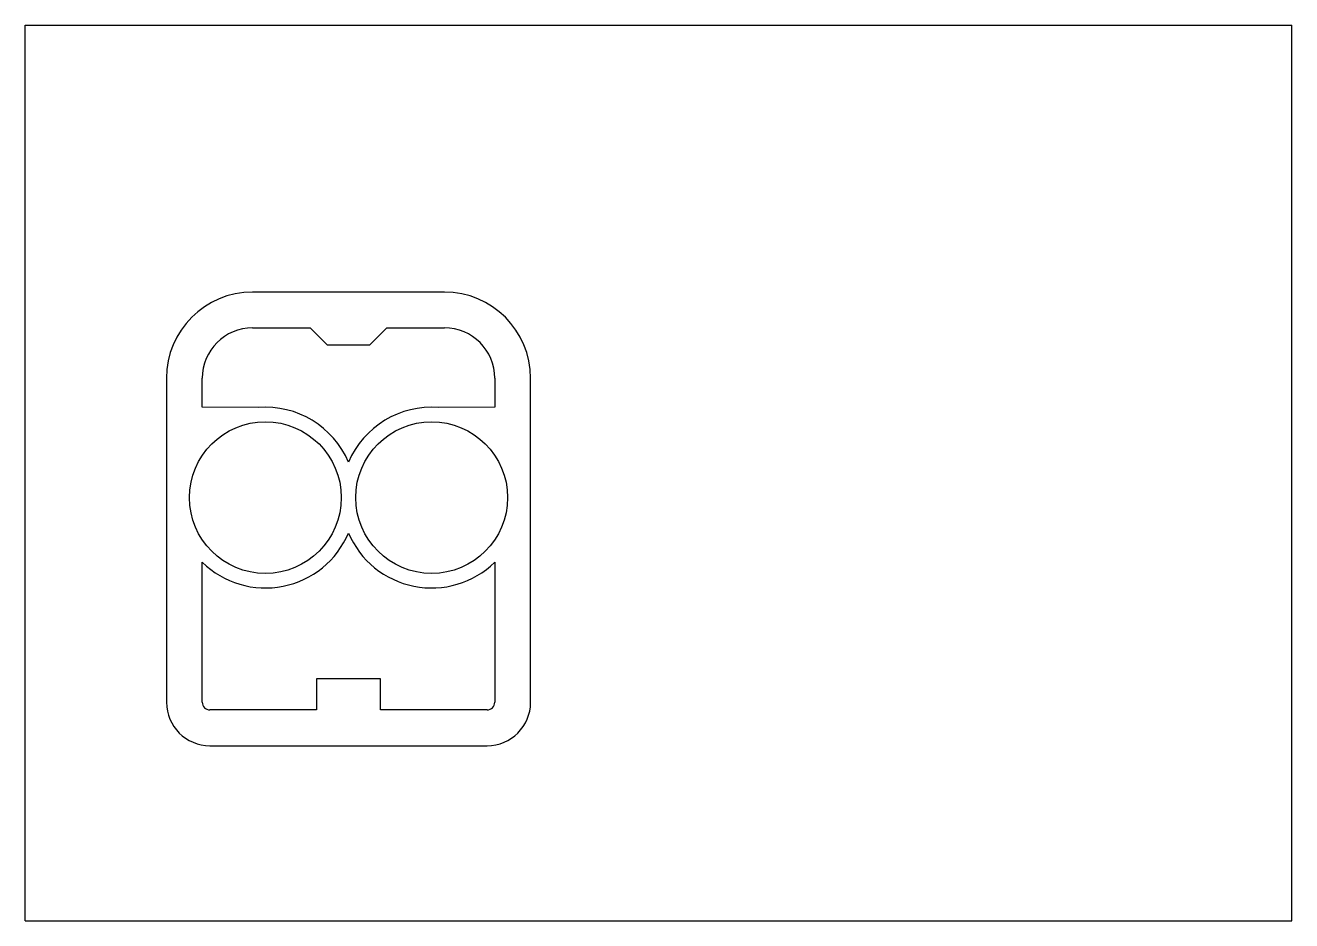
# Model space of a CAD drawing. Header units: millimetres. Extents: x 0 to 297, y 0 to 210.
import ezdxf

# ---------------------------------------------------------------- set-up
doc = ezdxf.new("R2010")
doc.units = ezdxf.units.MM
doc.header["$LTSCALE"] = 16.335
doc.layers.get('0').update_dxf_attribs({"linetype": 'CONTINUOUS'})

msp = doc.modelspace()

# ---------------------------------------------------------------- linework, layer by layer
at = {"color": 7, "linetype": 'CONTINUOUS'}
for p, q in [((0, 0), (0, 210)), ((0, 210), (297, 210)), ((297, 0), (297, 210)), ((98.3, 147.43), (53.3, 147.43)), ((53.3, 139.03), (66.8, 139.03)), ((66.8, 139.03), (70.8, 135.03)), ((80.8, 135.03), (84.8, 139.03)), ((84.8, 139.03), (98.3, 139.03)), ((70.8, 135.03), (80.8, 135.03)), ((33.1, 127.23), (33.1, 51.23)), ((41.5, 120.43), (41.5, 127.23)), ((110.1, 127.23), (110.1, 120.43)), ((118.5, 51.23), (118.5, 127.23)), ((54.66, 120.37), (41.5, 120.43)), ((110.1, 120.43), (96.94, 120.37)), ((41.5, 51.23), (41.5, 84.05)), ((110.1, 84.05), (110.1, 51.23)), ((83.3, 56.73), (68.3, 56.73)), ((68.3, 56.73), (68.3, 49.43)), ((83.3, 49.43), (83.3, 56.73)), ((68.3, 49.43), (43.3, 49.43)), ((108.3, 49.43), (83.3, 49.43)), ((43.3, 41.03), (108.3, 41.03)), ((0, 0), (297, 0))]:
    msp.add_line(p, q, dxfattribs=at)
for centre in [(56.3, 99.23), (95.3, 99.23)]:
    msp.add_circle(centre, 17.8, dxfattribs=at)
for centre, radius, start, end in [((53.3, 127.23), 20.2, 90, 180), ((98.3, 127.23), 20.2, 0, 90), ((53.3, 127.23), 11.8, 90, 180), ((98.3, 127.23), 11.8, 0, 90), ((56.3, 99.23), 21.2, 23.1015, 94.4353), ((95.3, 99.23), 21.2, 85.5647, 156.8985), ((56.3, 99.23), 21.2, 225.7242, 336.8985), ((95.3, 99.23), 21.2, 203.1015, 314.2758), ((43.3, 51.23), 10.2, 180, 270), ((43.3, 51.23), 1.8, 180, 270), ((108.3, 51.23), 10.2, 270, 360), ((108.3, 51.23), 1.8, 270, 360)]:
    msp.add_arc(centre, radius, start, end, dxfattribs=at)

doc.saveas('drawing.dxf')
